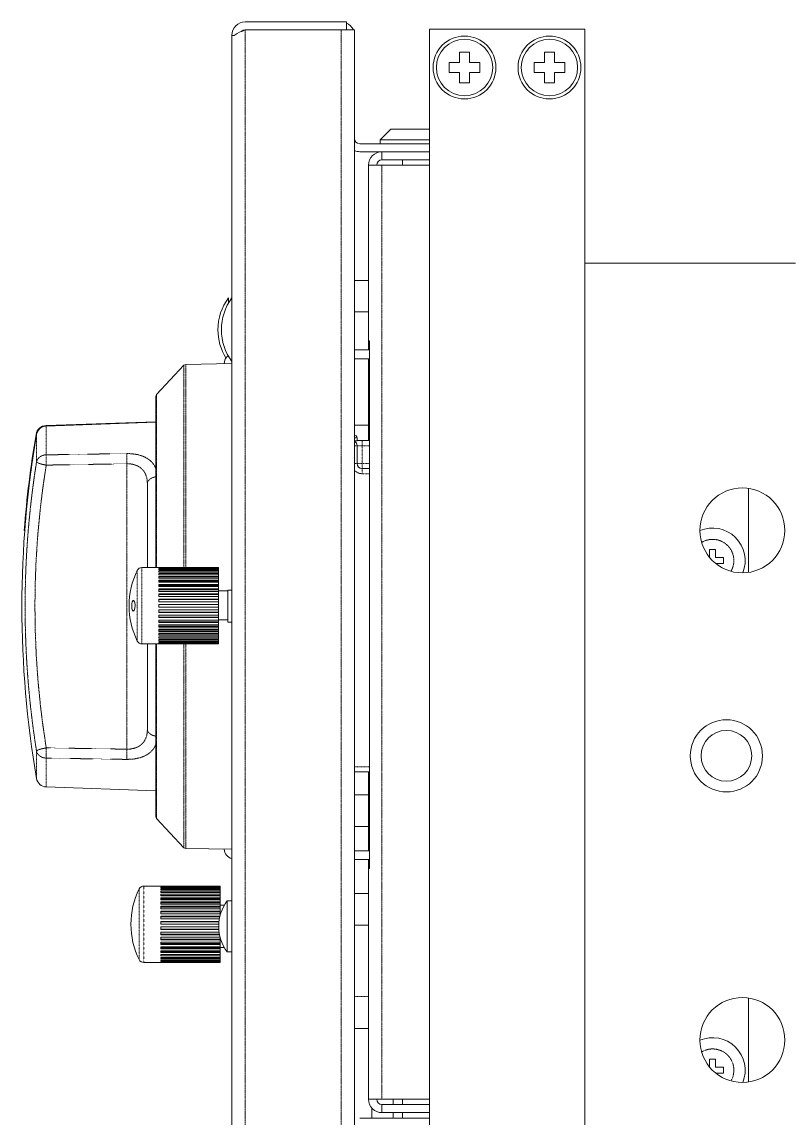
# Model space of a CAD drawing. Header units: millimetres. Extents: x 60499 to 556746, y 248297 to 497145.
# Drawn here: x 274151 to 277950, y 460818 to 466237 of the extents above; entities that cross this region are included whole.
import ezdxf

# ---------------------------------------------------------------- set-up
doc = ezdxf.new("R2010")
doc.units = ezdxf.units.MM
doc.linetypes.add('PHANTOM', pattern=[20, 10, -2, 2, -2, 2, -2])

msp = doc.modelspace()

# ---------------------------------------------------------------- linework, layer by layer
at = {"color": 7, "lineweight": 13, "ltscale": 0.0149}
for p, q in [((275756.1, 466237.3), (275255.6, 466237.3)), ((275756.1, 466197.8), (275255.6, 466197.8))]:
    msp.add_line(p, q, dxfattribs=at)
at = {"color": 7, "lineweight": 13, "ltscale": 0.001175}
msp.add_line((275756.1, 466197.8), (275756.1, 466237.3), dxfattribs=at)
at = {"color": 7, "lineweight": 13, "ltscale": 0.01415}
msp.add_line((275730.1, 466197.8), (275254.7, 466197.8), dxfattribs=at)
at = {"color": 7, "linetype": 'PHANTOM', "lineweight": 13, "ltscale": 0.03937}
for p, q in [((275254.7, 466197.8), (275254.7, 460555.9)), ((275730.1, 460555.9), (275730.1, 466197.8)), ((275931.6, 465529.3), (275931.6, 460911.2)), ((274952.5, 463539.8), (274952.5, 464539.8)), ((274961.5, 463539.8), (274961.5, 464543.8)), ((274817.2, 464394.7), (274817.2, 463539.8)), ((274670.5, 464052.8), (274670.5, 463347.3)), ((274670.5, 463347.3), (274670.5, 462641.7)), ((274817.2, 463161.9), (274817.2, 462299.8)), ((274952.5, 462154.7), (274952.5, 463162.1)), ((274961.5, 462150.7), (274961.5, 463162.1))]:
    msp.add_line(p, q, dxfattribs=at)
at = {"color": 7, "lineweight": 13, "ltscale": 0.00195}
msp.add_line((275730.1, 466197.8), (275795.6, 466197.8), dxfattribs=at)
at = {"color": 7, "lineweight": 13, "ltscale": 0.03937}
for p, q in [((275795.6, 460556.8), (275795.6, 466197.8)), ((276166, 466201.7), (276934.4, 466201.7)), ((276166, 442551.5), (276166, 466200.8)), ((276166, 466200.8), (276934.4, 466200.8)), ((276169.4, 466200.8), (276933.6, 466200.8)), ((276934.4, 423700.9), (276934.4, 466200.8)), ((275189.2, 460582.8), (275189.2, 466171)), ((275865.3, 465529.3), (275865.3, 464660.1)), ((276934.4, 465045.2), (277975.8, 465045.2)), ((277975.8, 465044.4), (276934.4, 465044.4)), ((275870.2, 464660.1), (275870.2, 462052.5)), ((274813.8, 464386.1), (274813.8, 463539.8)), ((274813.8, 463161.9), (274813.8, 462308.4)), ((275865.3, 462052.5), (275865.3, 460911.2))]:
    msp.add_line(p, q, dxfattribs=at)
at = {"color": 7, "lineweight": 13, "ltscale": 2.5e-05}
for p, q in [((276166, 466200.8), (276166, 466201.7)), ((276934.4, 466201.7), (276934.4, 466200.8))]:
    msp.add_line(p, q, dxfattribs=at)
at = {"color": 7, "lineweight": 13, "ltscale": 0.000333}
for p, q in [((275200.4, 466171), (275189.2, 466171)), ((274828.9, 463445.3), (274828.9, 463456.5)), ((274828.9, 463245.2), (274828.9, 463256.4))]:
    msp.add_line(p, q, dxfattribs=at)
at = {"color": 7, "lineweight": 13, "ltscale": 0.0015}
for p, q in [((276314.7, 466087.5), (276314.7, 466037.1)), ((276365, 466087.5), (276314.7, 466087.5)), ((276365, 466037.1), (276365, 466087.5)), ((276734.6, 466087.5), (276734.6, 466037.1)), ((276785, 466087.5), (276734.6, 466087.5)), ((276785, 466037.1), (276785, 466087.5)), ((276264.3, 466037.1), (276264.3, 465986.7)), ((276314.7, 466037.1), (276264.3, 466037.1)), ((276415.4, 466037.1), (276365, 466037.1)), ((276415.4, 465986.7), (276415.4, 466037.1)), ((276684.2, 466037.1), (276684.2, 465986.7)), ((276734.6, 466037.1), (276684.2, 466037.1)), ((276835.3, 466037.1), (276785, 466037.1)), ((276835.3, 465986.7), (276835.3, 466037.1)), ((276264.3, 465986.7), (276314.7, 465986.7)), ((276314.7, 465986.7), (276314.7, 465936.3)), ((276365, 465986.7), (276415.4, 465986.7)), ((276365, 465936.3), (276365, 465986.7)), ((276684.2, 465986.7), (276734.6, 465986.7)), ((276734.6, 465986.7), (276734.6, 465936.3)), ((276785, 465986.7), (276835.3, 465986.7)), ((276785, 465936.3), (276785, 465986.7)), ((276314.7, 465936.3), (276365, 465936.3)), ((276734.6, 465936.3), (276785, 465936.3))]:
    msp.add_line(p, q, dxfattribs=at)
at = {"color": 7, "lineweight": 13, "ltscale": 0.002227}
msp.add_line((275974.9, 465706.6), (275922, 465653.6), dxfattribs=at)
at = {"color": 7, "lineweight": 13, "ltscale": 0.00569}
msp.add_line((276166, 465706.6), (275974.9, 465706.6), dxfattribs=at)
at = {"color": 7, "lineweight": 13, "ltscale": 0.010252}
for p, q in [((275821.6, 465635.2), (276166, 465635.2)), ((275821.6, 465595.7), (276166, 465595.7)), ((276166, 460818), (275821.6, 460818))]:
    msp.add_line(p, q, dxfattribs=at)
at = {"color": 7, "lineweight": 13, "ltscale": 0.00055}
msp.add_line((275922, 465635.2), (275922, 465653.6), dxfattribs=at)
at = {"color": 7, "lineweight": 13, "ltscale": 0.007265}
for p, q in [((276166, 465653.6), (275922, 465653.6)), ((276166, 465635.2), (275922, 465635.2))]:
    msp.add_line(p, q, dxfattribs=at)
at = {"color": 7, "lineweight": 13, "ltscale": 0.006977}
for p, q in [((275931.6, 465595.7), (276166, 465595.7)), ((276166, 465555.4), (275931.6, 465555.4)), ((275931.6, 465529.3), (276166, 465529.3)), ((276166, 460911.2), (275931.6, 460911.2)), ((275931.6, 460885.1), (276166, 460885.1)), ((275931.6, 460844.8), (276166, 460844.8))]:
    msp.add_line(p, q, dxfattribs=at)
at = {"color": 7, "lineweight": 13, "ltscale": 0.0012}
for p, q in [((275931.6, 465595.7), (275931.6, 465555.4)), ((275931.6, 460844.8), (275931.6, 460885.1))]:
    msp.add_line(p, q, dxfattribs=at)
at = {"color": 7, "lineweight": 13, "ltscale": 0.001975}
for p, q in [((275865.3, 465529.3), (275931.6, 465529.3)), ((275865.3, 460911.2), (275931.6, 460911.2))]:
    msp.add_line(p, q, dxfattribs=at)
at = {"color": 7, "lineweight": 13, "ltscale": 0.000775}
for p, q in [((276033.2, 465529.3), (276033.2, 465555.4)), ((275986.9, 460885.1), (275986.9, 460911.2)), ((275986.9, 460885.1), (275986.9, 460911.2)), ((276033.2, 460911.2), (276033.2, 460885.1))]:
    msp.add_line(p, q, dxfattribs=at)
at = {"color": 7, "lineweight": 13, "ltscale": 0.002075}
for p, q in [((275795.6, 464959.5), (275865.3, 464959.5)), ((275795.6, 464804.2), (275865.3, 464804.2)), ((275795.6, 464243.2), (275865.3, 464243.2)), ((275795.6, 462415.7), (275865.3, 462415.7)), ((275795.6, 462260.3), (275865.3, 462260.3)), ((275795.6, 461927.8), (275865.3, 461927.8)), ((275795.6, 461772.4), (275865.3, 461772.4)), ((275795.6, 461261.6), (275865.3, 461261.6))]:
    msp.add_line(p, q, dxfattribs=at)
at = {"color": 7, "lineweight": 13, "ltscale": 0.000762}
msp.add_line((275172.7, 464872.9), (275172.7, 464847.3), dxfattribs=at)
at = {"color": 7, "lineweight": 13, "ltscale": 0.000148}
for p, q in [((275865.3, 464660.1), (275870.2, 464660.1)), ((275865.3, 462052.5), (275870.2, 462052.5))]:
    msp.add_line(p, q, dxfattribs=at)
at = {"color": 7, "lineweight": 13, "ltscale": 0.001322}
msp.add_line((275865.3, 464615.7), (275865.3, 464660.1), dxfattribs=at)
at = {"color": 7, "lineweight": 13, "ltscale": 0.002223}
for p, q in [((275870.2, 464615.7), (275795.6, 464615.7)), ((275795.6, 464572.4), (275870.2, 464572.4)), ((275795.6, 462529.9), (275870.2, 462529.9)), ((275795.6, 462139.4), (275870.2, 462139.4)), ((275870.2, 462096.1), (275795.6, 462096.1))]:
    msp.add_line(p, q, dxfattribs=at)
at = {"color": 7, "lineweight": 13, "ltscale": 0.00678}
for p, q in [((274961.5, 464543.8), (275189.2, 464547.8)), ((274961.5, 462150.7), (275189.2, 462146.7))]:
    msp.add_line(p, q, dxfattribs=at)
at = {"color": 7, "lineweight": 13, "ltscale": 0.012052}
msp.add_line((275865.3, 464167.5), (275865.3, 464572.4), dxfattribs=at)
at = {"color": 7, "lineweight": 13, "ltscale": 0.005906}
for p, q in [((274952.5, 464539.8), (274817.2, 464394.7)), ((274952.5, 462154.7), (274817.2, 462299.8))]:
    msp.add_line(p, q, dxfattribs=at)
at = {"color": 7, "lineweight": 13, "ltscale": 9e-06}
for p, q in [((275151.2, 464547.4), (275151.2, 464547.1)), ((275122.9, 463357.2), (275122.9, 463357.4)), ((275122.9, 463344.5), (275122.9, 463344.3))]:
    msp.add_line(p, q, dxfattribs=at)
at = {"color": 7, "lineweight": 13, "ltscale": 0.016161}
msp.add_line((274813.8, 464260.8), (274271.3, 464241.8), dxfattribs=at)
at = {"color": 7, "lineweight": 13, "ltscale": 0.016158}
for p, q in [((274813.8, 464258.3), (274271.4, 464239.3)), ((274271.4, 462455.2), (274813.8, 462436.3))]:
    msp.add_line(p, q, dxfattribs=at)
at = {"color": 7, "linetype": 'PHANTOM', "lineweight": 13, "ltscale": 1e-06}
msp.add_line((274271.4, 464239.3), (274271.4, 464239.3), dxfattribs=at)
at = {"color": 7, "linetype": 'PHANTOM', "lineweight": 13, "ltscale": 0.004237}
msp.add_line((274271.4, 464096.9), (274271.4, 464239.3), dxfattribs=at)
at = {"color": 7, "linetype": 'PHANTOM', "lineweight": 13, "ltscale": 0.004038}
msp.add_line((274223.4, 464197.4), (274223.4, 464061.8), dxfattribs=at)
at = {"color": 7, "linetype": 'PHANTOM', "lineweight": 13, "ltscale": 0.000375}
for p, q in [((275795.8, 464181.8), (275795.8, 464194.4)), ((275808.4, 464181.8), (275795.8, 464181.8))]:
    msp.add_line(p, q, dxfattribs=at)
at = {"color": 7, "linetype": 'PHANTOM', "lineweight": 13, "ltscale": 0.00044}
msp.add_line((275795.8, 464167), (275795.8, 464181.8), dxfattribs=at)
at = {"color": 7, "lineweight": 13, "ltscale": 0.00044}
msp.add_line((275808.4, 464167), (275808.4, 464181.8), dxfattribs=at)
at = {"color": 7, "linetype": 'PHANTOM', "lineweight": 13, "ltscale": 0.000382}
for p, q in [((275808.4, 464142.3), (275795.6, 464142.3)), ((275808.4, 464054.1), (275795.6, 464054.1))]:
    msp.add_line(p, q, dxfattribs=at)
at = {"color": 7, "lineweight": 13, "ltscale": 0.00075}
msp.add_line((275833.6, 464167.5), (275808.4, 464167.5), dxfattribs=at)
at = {"color": 7, "linetype": 'PHANTOM', "lineweight": 13, "ltscale": 0.00075}
for p, q in [((275808.4, 464142.3), (275833.6, 464142.3)), ((275833.6, 464142.3), (275833.6, 464167.5)), ((275808.4, 464054.1), (275833.6, 464054.1)), ((275833.6, 464054.1), (275833.6, 464029)), ((275833.6, 464029), (275833.6, 464003.8))]:
    msp.add_line(p, q, dxfattribs=at)
at = {"color": 7, "lineweight": 13, "ltscale": 0.002625}
msp.add_line((275808.4, 464054.1), (275808.4, 464142.3), dxfattribs=at)
at = {"color": 7, "lineweight": 13, "ltscale": 0.001091}
for p, q in [((275833.6, 464167.5), (275870.2, 464167.5)), ((275870.2, 464029), (275833.6, 464029))]:
    msp.add_line(p, q, dxfattribs=at)
at = {"color": 7, "linetype": 'PHANTOM', "lineweight": 13, "ltscale": 0.001091}
for p, q in [((275833.6, 464142.3), (275870.2, 464142.3)), ((275870.2, 464054.1), (275833.6, 464054.1)), ((275870.2, 464003.8), (275833.6, 464003.8))]:
    msp.add_line(p, q, dxfattribs=at)
at = {"color": 7, "linetype": 'PHANTOM', "lineweight": 13, "ltscale": 0.002625}
msp.add_line((275833.6, 464142.3), (275833.6, 464054.1), dxfattribs=at)
at = {"color": 7, "linetype": 'PHANTOM', "lineweight": 13, "ltscale": 0.011884}
for p, q in [((274271.4, 464096.9), (274670.5, 464103.3)), ((274670.5, 462591.2), (274271.4, 462597.6))]:
    msp.add_line(p, q, dxfattribs=at)
at = {"color": 7, "linetype": 'PHANTOM', "lineweight": 13, "ltscale": 0.00151}
msp.add_line((274271.4, 464096.9), (274271.4, 464046.2), dxfattribs=at)
at = {"color": 7, "linetype": 'PHANTOM', "lineweight": 13, "ltscale": 0.011883}
for p, q in [((274271.4, 464046.2), (274670.5, 464052.8)), ((274670.5, 462641.7), (274271.4, 462648.3))]:
    msp.add_line(p, q, dxfattribs=at)
at = {"color": 7, "lineweight": 13, "ltscale": 0.01231}
msp.add_line((274771.8, 463953.4), (274771.8, 463539.8), dxfattribs=at)
at = {"color": 7, "lineweight": 13, "ltscale": 0.012363}
for p, q in [((277744.8, 463515.7), (277744.8, 463931)), ((277744.8, 460996.3), (277744.8, 461411.6))]:
    msp.add_line(p, q, dxfattribs=at)
at = {"color": 7, "lineweight": 13, "ltscale": 7.5e-05}
msp.add_line((274165.3, 463723.5), (274162.8, 463723.7), dxfattribs=at)
at = {"color": 7, "lineweight": 13, "ltscale": 0.001171}
for p, q in [((277552.1, 463628.8), (277552.1, 463589.5)), ((277552.1, 461109.4), (277552.1, 461070))]:
    msp.add_line(p, q, dxfattribs=at)
at = {"color": 7, "lineweight": 13, "ltscale": 0.000875}
for p, q in [((277581.4, 463628.8), (277552.1, 463628.8)), ((277621.3, 463559.5), (277621.3, 463588.9)), ((277581.4, 461109.4), (277552.1, 461109.4)), ((277621.3, 461040.1), (277621.3, 461069.5))]:
    msp.add_line(p, q, dxfattribs=at)
at = {"color": 7, "lineweight": 13, "ltscale": 0.001188}
for p, q in [((277581.4, 463588.9), (277581.4, 463628.8)), ((277621.3, 463588.9), (277581.4, 463588.9)), ((277621.3, 461069.5), (277581.4, 461069.5))]:
    msp.add_line(p, q, dxfattribs=at)
at = {"color": 7, "linetype": 'PHANTOM', "lineweight": 13, "ltscale": 0.005194}
for p, q in [((274721.6, 463350.9), (274721.6, 463525.3)), ((274721.6, 463350.9), (274721.6, 463176.4)), ((274730.9, 461950.7), (274730.9, 461776.2)), ((274730.9, 461776.2), (274730.9, 461601.7))]:
    msp.add_line(p, q, dxfattribs=at)
at = {"color": 7, "linetype": 'PHANTOM', "lineweight": 13, "ltscale": 0.005625}
for q in [(274745, 463539.8), (274745, 463161.9)]:
    msp.add_line((274745, 463350.9), q, dxfattribs=at)
at = {"color": 7, "lineweight": 13, "ltscale": 0.0025}
for p, q in [((274745, 463539.8), (274828.9, 463539.8)), ((274745, 463161.9), (274828.9, 463161.9)), ((274838.2, 461965.1), (274754.2, 461965.1))]:
    msp.add_line(p, q, dxfattribs=at)
at = {"color": 7, "lineweight": 13, "ltscale": 1.4e-05}
for p, q in [((274828.9, 463539.4), (274828.9, 463539.8)), ((275122.9, 463539.4), (275122.9, 463539.8)), ((274828.9, 463161.9), (274828.9, 463162.4)), ((275122.9, 463162.4), (275122.9, 463161.9))]:
    msp.add_line(p, q, dxfattribs=at)
at = {"color": 7, "lineweight": 13, "ltscale": 0.00875}
for p, q in [((274828.9, 463539.8), (275122.9, 463539.8)), ((274828.9, 463539.4), (275122.9, 463539.4)), ((274828.9, 463538), (275122.9, 463538)), ((274828.9, 463535.7), (275122.9, 463535.7)), ((274828.9, 463532.5), (275122.9, 463532.5)), ((274828.9, 463528.4), (275122.9, 463528.4)), ((274828.9, 463523.5), (275122.9, 463523.5)), ((274828.9, 463517.7), (275122.9, 463517.7)), ((274828.9, 463511.1), (275122.9, 463511.1)), ((275122.9, 463504), (274828.9, 463504)), ((274828.9, 463503.7), (275122.9, 463503.7)), ((274828.9, 463495.6), (275122.9, 463495.6)), ((275122.9, 463489.2), (274828.9, 463489.2)), ((274828.9, 463486.8), (275122.9, 463486.8)), ((274828.9, 463477.3), (275122.9, 463477.3)), ((275122.9, 463471.7), (274828.9, 463471.7)), ((274828.9, 463467.2), (275122.9, 463467.2)), ((274828.9, 463456.5), (275122.9, 463456.5)), ((275122.9, 463451.8), (274828.9, 463451.8)), ((274828.9, 463445.3), (275122.9, 463445.3)), ((274828.9, 463433.7), (275122.9, 463433.7)), ((275122.9, 463430), (274828.9, 463430)), ((274828.9, 463421.6), (275122.9, 463421.6)), ((274828.9, 463409.2), (275122.9, 463409.2)), ((275122.9, 463406.6), (274828.9, 463406.6)), ((274828.9, 463396.6), (275122.9, 463396.6)), ((274828.9, 463383.7), (275122.9, 463383.7)), ((275122.9, 463382.2), (274828.9, 463382.2)), ((274828.9, 463370.6), (275122.9, 463370.6)), ((274828.9, 463357.4), (275122.9, 463357.4)), ((275122.9, 463357.2), (274828.9, 463357.2)), ((275122.9, 463344.5), (274828.9, 463344.5)), ((274828.9, 463344.3), (275122.9, 463344.3)), ((274828.9, 463331.1), (275122.9, 463331.1)), ((275122.9, 463319.5), (274828.9, 463319.5)), ((274828.9, 463318), (275122.9, 463318)), ((274828.9, 463305.1), (275122.9, 463305.1)), ((275122.9, 463295.1), (274828.9, 463295.1)), ((274828.9, 463292.5), (275122.9, 463292.5)), ((274828.9, 463280.1), (275122.9, 463280.1)), ((275122.9, 463271.7), (274828.9, 463271.7)), ((274828.9, 463268), (275122.9, 463268)), ((274828.9, 463256.4), (275122.9, 463256.4)), ((275122.9, 463249.9), (274828.9, 463249.9)), ((274828.9, 463245.2), (275122.9, 463245.2)), ((274828.9, 463234.5), (275122.9, 463234.5)), ((275122.9, 463230), (274828.9, 463230)), ((274828.9, 463224.4), (275122.9, 463224.4)), ((274828.9, 463214.9), (275122.9, 463214.9)), ((275122.9, 463212.5), (274828.9, 463212.5)), ((274828.9, 463206.1), (275122.9, 463206.1)), ((274828.9, 463198), (275122.9, 463198)), ((275122.9, 463197.7), (274828.9, 463197.7)), ((274828.9, 463190.6), (275122.9, 463190.6)), ((274828.9, 463184), (275122.9, 463184)), ((274828.9, 463178.2), (275122.9, 463178.2)), ((274828.9, 463173.3), (275122.9, 463173.3)), ((274828.9, 463169.2), (275122.9, 463169.2)), ((274828.9, 463166), (275122.9, 463166)), ((274828.9, 463163.7), (275122.9, 463163.7)), ((274828.9, 463162.4), (275122.9, 463162.4)), ((274828.9, 463161.9), (275122.9, 463161.9)), ((274838.2, 461965), (275132.1, 461965)), ((274838.2, 461965), (275132.1, 461965)), ((274838.2, 461964.1), (275132.1, 461964.1)), ((274838.2, 461962.3), (275132.1, 461962.3)), ((274838.2, 461959.5), (275132.1, 461959.5)), ((274838.2, 461955.9), (275132.1, 461955.9)), ((274838.2, 461951.4), (275132.1, 461951.4)), ((274838.2, 461946), (275132.1, 461946)), ((274838.2, 461939.8), (275132.1, 461939.8)), ((274838.2, 461932.8), (275132.1, 461932.8)), ((274838.2, 461925.1), (275132.1, 461925.1)), ((275132.1, 461918.5), (274838.2, 461918.5)), ((274838.2, 461916.6), (275132.1, 461916.6)), ((274838.2, 461907.4), (275132.1, 461907.4)), ((275132.1, 461901.6), (274838.2, 461901.6)), ((274838.2, 461897.6), (275132.1, 461897.6)), ((274838.2, 461887.3), (275132.1, 461887.3)), ((275132.1, 461882.3), (274838.2, 461882.3)), ((274838.2, 461876.3), (275132.1, 461876.3)), ((274838.2, 461864.9), (275132.1, 461864.9)), ((275132.1, 461861), (274838.2, 461861)), ((274838.2, 461853), (275132.1, 461853)), ((274838.2, 461840.8), (275132.1, 461840.8)), ((275132.1, 461837.9), (274838.2, 461837.9)), ((274838.2, 461828.3), (275132.1, 461828.3)), ((275132.1, 461702.7), (274838.2, 461702.7)), ((274838.2, 461699.3), (275132.1, 461699.3)), ((274838.2, 461687.5), (275132.1, 461687.5)), ((275132.1, 461680.5), (274838.2, 461680.5)), ((274838.2, 461676.1), (275132.1, 461676.1)), ((274838.2, 461665.1), (275132.1, 461665.1)), ((275132.1, 461660.1), (274838.2, 461660.1)), ((274838.2, 461654.7), (275132.1, 461654.7)), ((274838.2, 461644.9), (275132.1, 461644.9)), ((275132.1, 461642), (274838.2, 461642)), ((274838.2, 461635.8), (275132.1, 461635.8)), ((274838.2, 461627.3), (275132.1, 461627.3)), ((275132.1, 461626.5), (274838.2, 461626.5)), ((274838.2, 461619.5), (275132.1, 461619.5)), ((274838.2, 461612.5), (275132.1, 461612.5)), ((274838.2, 461606.4), (275132.1, 461606.4)), ((274838.2, 461601), (275132.1, 461601)), ((274838.2, 461596.5), (275132.1, 461596.5)), ((274838.2, 461592.8), (275132.1, 461592.8)), ((274838.2, 461590.1), (275132.1, 461590.1)), ((274838.2, 461588.3), (275132.1, 461588.3)), ((274838.2, 461587.3), (275132.1, 461587.3))]:
    msp.add_line(p, q, dxfattribs=at)
at = {"color": 7, "lineweight": 13, "ltscale": 6.8e-05}
for p, q in [((274828.9, 463535.7), (274828.9, 463538)), ((275122.9, 463535.7), (275122.9, 463538)), ((274828.9, 463163.7), (274828.9, 463166)), ((275122.9, 463166), (275122.9, 463163.7))]:
    msp.add_line(p, q, dxfattribs=at)
at = {"color": 7, "lineweight": 13, "ltscale": 0.000121}
for p, q in [((274828.9, 463528.4), (274828.9, 463532.5)), ((275122.9, 463528.4), (275122.9, 463532.5)), ((274828.9, 463169.2), (274828.9, 463173.3)), ((275122.9, 463173.3), (275122.9, 463169.2))]:
    msp.add_line(p, q, dxfattribs=at)
at = {"color": 7, "lineweight": 13, "ltscale": 0.000172}
for p, q in [((274828.9, 463517.7), (274828.9, 463523.5)), ((275122.9, 463517.7), (275122.9, 463523.5)), ((274828.9, 463178.2), (274828.9, 463184)), ((275122.9, 463184), (275122.9, 463178.2))]:
    msp.add_line(p, q, dxfattribs=at)
at = {"color": 7, "lineweight": 13, "ltscale": 4.1e-05}
for p, q in [((275122.9, 463538), (275122.9, 463539.4)), ((275122.9, 463163.7), (275122.9, 463162.4))]:
    msp.add_line(p, q, dxfattribs=at)
at = {"color": 7, "lineweight": 13, "ltscale": 9.5e-05}
for p, q in [((275122.9, 463532.5), (275122.9, 463535.7)), ((275122.9, 463169.2), (275122.9, 463166))]:
    msp.add_line(p, q, dxfattribs=at)
at = {"color": 7, "lineweight": 13, "ltscale": 0.000147}
for p, q in [((275122.9, 463523.5), (275122.9, 463528.4)), ((275122.9, 463178.2), (275122.9, 463173.3)), ((275132.1, 461882.3), (275132.1, 461887.3))]:
    msp.add_line(p, q, dxfattribs=at)
at = {"color": 7, "lineweight": 13, "ltscale": 0.001157}
for p, q in [((277582.5, 463559.5), (277621.3, 463559.5)), ((277582.5, 461040.1), (277621.3, 461040.1))]:
    msp.add_line(p, q, dxfattribs=at)
at = {"color": 7, "lineweight": 13, "ltscale": 0.00022}
for p, q in [((274828.9, 463503.7), (274828.9, 463511.1)), ((274828.9, 463190.6), (274828.9, 463198))]:
    msp.add_line(p, q, dxfattribs=at)
at = {"color": 7, "lineweight": 13, "ltscale": 0.000263}
for p, q in [((274828.9, 463486.8), (274828.9, 463495.6)), ((274828.9, 463206.1), (274828.9, 463214.9))]:
    msp.add_line(p, q, dxfattribs=at)
at = {"color": 7, "lineweight": 13, "ltscale": 0.000301}
for p, q in [((274828.9, 463467.2), (274828.9, 463477.3)), ((274828.9, 463224.4), (274828.9, 463234.5))]:
    msp.add_line(p, q, dxfattribs=at)
at = {"color": 7, "lineweight": 13, "ltscale": 0.000196}
for p, q in [((275122.9, 463511.1), (275122.9, 463517.7)), ((274828.9, 463350.9), (274828.9, 463357.4)), ((274828.9, 463344.3), (274828.9, 463350.9)), ((275122.9, 463190.6), (275122.9, 463184))]:
    msp.add_line(p, q, dxfattribs=at)
at = {"color": 7, "lineweight": 13, "ltscale": 0.000212}
for p, q in [((275122.9, 463504), (275122.9, 463511.1)), ((275122.9, 463197.7), (275122.9, 463190.6))]:
    msp.add_line(p, q, dxfattribs=at)
at = {"color": 7, "lineweight": 13, "ltscale": 7e-06}
for p, q in [((275122.9, 463503.7), (275122.9, 463504)), ((275122.9, 463197.7), (275122.9, 463198))]:
    msp.add_line(p, q, dxfattribs=at)
at = {"color": 7, "lineweight": 13, "ltscale": 0.000242}
for p, q in [((275122.9, 463495.6), (275122.9, 463503.7)), ((275122.9, 463206.1), (275122.9, 463198))]:
    msp.add_line(p, q, dxfattribs=at)
at = {"color": 7, "lineweight": 13, "ltscale": 0.000192}
for p, q in [((275122.9, 463489.2), (275122.9, 463495.6)), ((275122.9, 463212.5), (275122.9, 463206.1))]:
    msp.add_line(p, q, dxfattribs=at)
at = {"color": 7, "lineweight": 13, "ltscale": 7.1e-05}
for p, q in [((275122.9, 463486.8), (275122.9, 463489.2)), ((275122.9, 463212.5), (275122.9, 463214.9))]:
    msp.add_line(p, q, dxfattribs=at)
at = {"color": 7, "lineweight": 13, "ltscale": 0.000282}
for p, q in [((275122.9, 463477.3), (275122.9, 463486.8)), ((275122.9, 463224.4), (275122.9, 463214.9))]:
    msp.add_line(p, q, dxfattribs=at)
at = {"color": 7, "lineweight": 13, "ltscale": 0.000167}
for p, q in [((275122.9, 463471.7), (275122.9, 463477.3)), ((275122.9, 463230), (275122.9, 463224.4))]:
    msp.add_line(p, q, dxfattribs=at)
at = {"color": 7, "lineweight": 13, "ltscale": 0.000133}
for p, q in [((275122.9, 463467.2), (275122.9, 463471.7)), ((275122.9, 463230), (275122.9, 463234.5)), ((275132.1, 461680.5), (275132.1, 461676.1))]:
    msp.add_line(p, q, dxfattribs=at)
at = {"color": 7, "lineweight": 13, "ltscale": 0.000318}
for p, q in [((275122.9, 463456.5), (275122.9, 463467.2)), ((275122.9, 463245.2), (275122.9, 463234.5))]:
    msp.add_line(p, q, dxfattribs=at)
at = {"color": 7, "lineweight": 13, "ltscale": 0.007827}
msp.add_line((275122.9, 463203.9), (275122.9, 463466.8), dxfattribs=at)
at = {"color": 7, "lineweight": 13, "ltscale": 0.000359}
for p, q in [((274828.9, 463421.6), (274828.9, 463433.7)), ((274828.9, 463268), (274828.9, 463280.1))]:
    msp.add_line(p, q, dxfattribs=at)
at = {"color": 7, "lineweight": 13, "ltscale": 0.00014}
for p, q in [((275122.9, 463451.8), (275122.9, 463456.5)), ((275122.9, 463249.9), (275122.9, 463245.2))]:
    msp.add_line(p, q, dxfattribs=at)
at = {"color": 7, "lineweight": 13, "ltscale": 0.000193}
for p, q in [((275122.9, 463445.3), (275122.9, 463451.8)), ((275122.9, 463249.9), (275122.9, 463256.4))]:
    msp.add_line(p, q, dxfattribs=at)
at = {"color": 7, "lineweight": 13, "ltscale": 0.000347}
for p, q in [((275122.9, 463433.7), (275122.9, 463445.3)), ((275122.9, 463268), (275122.9, 463256.4))]:
    msp.add_line(p, q, dxfattribs=at)
at = {"color": 7, "lineweight": 13, "ltscale": 0.00011}
for p, q in [((275122.9, 463430), (275122.9, 463433.7)), ((275122.9, 463271.7), (275122.9, 463268))]:
    msp.add_line(p, q, dxfattribs=at)
at = {"color": 7, "lineweight": 13, "ltscale": 0.000249}
for p, q in [((275122.9, 463421.6), (275122.9, 463430)), ((275122.9, 463271.7), (275122.9, 463280.1))]:
    msp.add_line(p, q, dxfattribs=at)
at = {"color": 7, "lineweight": 13, "ltscale": 0.001407}
for p, q in [((275170.1, 463424.5), (275122.9, 463424.5)), ((275170.1, 463424.5), (275122.9, 463424.5)), ((275170.1, 463280.9), (275122.9, 463280.9)), ((275170.1, 463280.9), (275122.9, 463280.9))]:
    msp.add_line(p, q, dxfattribs=at)
at = {"color": 7, "lineweight": 13, "ltscale": 0.000369}
for p, q in [((275122.9, 463409.2), (275122.9, 463421.6)), ((275122.9, 463292.5), (275122.9, 463280.1))]:
    msp.add_line(p, q, dxfattribs=at)
at = {"color": 7, "lineweight": 13, "ltscale": 0.000568}
for p, q in [((275189.2, 463428.5), (275170.1, 463428.5)), ((275189.2, 463268.9), (275170.1, 463268.9))]:
    msp.add_line(p, q, dxfattribs=at)
at = {"color": 7, "lineweight": 13, "ltscale": 0.002375}
for p, q in [((275170.1, 463348.7), (275170.1, 463428.5)), ((275170.1, 463268.9), (275170.1, 463348.7))]:
    msp.add_line(p, q, dxfattribs=at)
at = {"color": 7, "lineweight": 13, "ltscale": 0.000378}
msp.add_line((274828.9, 463396.6), (274828.9, 463409.2), dxfattribs=at)
at = {"color": 7, "lineweight": 13, "ltscale": 0.000389}
for p, q in [((274828.9, 463370.6), (274828.9, 463383.7)), ((274828.9, 463318), (274828.9, 463331.1))]:
    msp.add_line(p, q, dxfattribs=at)
at = {"color": 7, "lineweight": 13, "ltscale": 7.7e-05}
for p, q in [((275122.9, 463406.6), (275122.9, 463409.2)), ((275122.9, 463295.1), (275122.9, 463292.5))]:
    msp.add_line(p, q, dxfattribs=at)
at = {"color": 7, "lineweight": 13, "ltscale": 0.0003}
for p, q in [((275122.9, 463396.6), (275122.9, 463406.6)), ((275122.9, 463295.1), (275122.9, 463305.1))]:
    msp.add_line(p, q, dxfattribs=at)
at = {"color": 7, "lineweight": 13, "ltscale": 0.000384}
for p, q in [((275122.9, 463383.7), (275122.9, 463396.6)), ((275122.9, 463318), (275122.9, 463305.1))]:
    msp.add_line(p, q, dxfattribs=at)
at = {"color": 7, "lineweight": 13, "ltscale": 4.3e-05}
for p, q in [((275122.9, 463382.2), (275122.9, 463383.7)), ((275122.9, 463319.5), (275122.9, 463318))]:
    msp.add_line(p, q, dxfattribs=at)
at = {"color": 7, "lineweight": 13, "ltscale": 0.000345}
for p, q in [((275122.9, 463370.6), (275122.9, 463382.2)), ((275122.9, 463319.5), (275122.9, 463331.1))]:
    msp.add_line(p, q, dxfattribs=at)
at = {"color": 7, "lineweight": 13, "ltscale": 0.000392}
for p, q in [((275122.9, 463357.4), (275122.9, 463370.6)), ((275122.9, 463344.3), (275122.9, 463331.1)), ((274838.2, 461776.2), (274838.2, 461789.4))]:
    msp.add_line(p, q, dxfattribs=at)
at = {"color": 7, "lineweight": 13, "ltscale": 0.000375}
msp.add_line((275122.9, 463344.5), (275122.9, 463357.2), dxfattribs=at)
at = {"color": 7, "lineweight": 13, "ltscale": 0.000377}
msp.add_line((274828.9, 463292.5), (274828.9, 463305.1), dxfattribs=at)
at = {"color": 7, "lineweight": 13, "ltscale": 0.012524}
msp.add_line((274771.8, 463161.9), (274771.8, 462741.2), dxfattribs=at)
at = {"color": 7, "linetype": 'PHANTOM', "lineweight": 13, "ltscale": 0.004039}
msp.add_line((274223.4, 462632.8), (274223.4, 462497.1), dxfattribs=at)
at = {"color": 7, "linetype": 'PHANTOM', "lineweight": 13, "ltscale": 0.004238}
msp.add_line((274271.4, 462455.2), (274271.4, 462597.6), dxfattribs=at)
at = {"color": 7, "linetype": 'PHANTOM', "lineweight": 13, "ltscale": 0.002223}
msp.add_line((275795.6, 462555.1), (275870.2, 462555.1), dxfattribs=at)
at = {"color": 7, "lineweight": 13, "ltscale": 0.011623}
msp.add_line((275865.3, 462139.4), (275865.3, 462529.9), dxfattribs=at)
at = {"color": 7, "lineweight": 13, "ltscale": 0.001297}
msp.add_line((275865.3, 462052.5), (275865.3, 462096.1), dxfattribs=at)
at = {"color": 7, "linetype": 'PHANTOM', "lineweight": 13, "ltscale": 0.01125}
msp.add_line((274754.2, 461965.1), (274754.2, 461587.2), dxfattribs=at)
at = {"color": 7, "lineweight": 13, "ltscale": 3e-06}
for p, q in [((274838.2, 461965), (274838.2, 461965.1)), ((275132.1, 461587.3), (275132.1, 461587.2))]:
    msp.add_line(p, q, dxfattribs=at)
at = {"color": 7, "lineweight": 13, "ltscale": 5.5e-05}
for p, q in [((274838.2, 461962.3), (274838.2, 461964.1)), ((275132.1, 461962.3), (275132.1, 461964.1)), ((275132.1, 461916.6), (275132.1, 461918.5)), ((275132.1, 461590.1), (275132.1, 461588.3))]:
    msp.add_line(p, q, dxfattribs=at)
at = {"color": 7, "lineweight": 13, "ltscale": 0.000108}
for p, q in [((274838.2, 461955.9), (274838.2, 461959.5)), ((275132.1, 461955.9), (275132.1, 461959.5)), ((275132.1, 461596.5), (275132.1, 461592.8))]:
    msp.add_line(p, q, dxfattribs=at)
at = {"color": 7, "lineweight": 13, "ltscale": 0.00016}
for p, q in [((274838.2, 461946), (274838.2, 461951.4)), ((275132.1, 461946), (275132.1, 461951.4)), ((275132.1, 461606.4), (275132.1, 461601))]:
    msp.add_line(p, q, dxfattribs=at)
at = {"color": 7, "lineweight": 13, "ltscale": 2.7e-05}
for p, q in [((275132.1, 461965), (275132.1, 461964.1)), ((274838.2, 461587.3), (274838.2, 461588.3)), ((275132.1, 461588.3), (275132.1, 461587.3))]:
    msp.add_line(p, q, dxfattribs=at)
at = {"color": 7, "lineweight": 13, "ltscale": 8.2e-05}
for p, q in [((275132.1, 461962.3), (275132.1, 461959.5)), ((274838.2, 461590.1), (274838.2, 461592.8)), ((275132.1, 461592.8), (275132.1, 461590.1))]:
    msp.add_line(p, q, dxfattribs=at)
at = {"color": 7, "lineweight": 13, "ltscale": 0.000134}
for p, q in [((275132.1, 461955.9), (275132.1, 461951.4)), ((274838.2, 461596.5), (274838.2, 461601)), ((275132.1, 461601), (275132.1, 461596.5))]:
    msp.add_line(p, q, dxfattribs=at)
at = {"color": 7, "lineweight": 13, "ltscale": 0.000208}
for p, q in [((274838.2, 461932.8), (274838.2, 461939.8)), ((275132.1, 461619.5), (275132.1, 461612.5))]:
    msp.add_line(p, q, dxfattribs=at)
at = {"color": 7, "lineweight": 13, "ltscale": 0.000252}
for p, q in [((274838.2, 461916.6), (274838.2, 461925.1)), ((275132.1, 461635.8), (275132.1, 461627.3))]:
    msp.add_line(p, q, dxfattribs=at)
at = {"color": 7, "lineweight": 13, "ltscale": 0.000292}
for p, q in [((274838.2, 461897.6), (274838.2, 461907.4)), ((275132.1, 461654.7), (275132.1, 461644.9))]:
    msp.add_line(p, q, dxfattribs=at)
at = {"color": 7, "lineweight": 13, "ltscale": 0.000184}
for p, q in [((275132.1, 461946), (275132.1, 461939.8)), ((274838.2, 461606.4), (274838.2, 461612.5)), ((275132.1, 461612.5), (275132.1, 461606.4))]:
    msp.add_line(p, q, dxfattribs=at)
at = {"color": 7, "lineweight": 13, "ltscale": 0.000217}
msp.add_line((275132.1, 461932.6), (275132.1, 461939.8), dxfattribs=at)
at = {"color": 7, "lineweight": 13, "ltscale": 0.000231}
for p, q in [((275132.1, 461932.8), (275132.1, 461925.1)), ((274838.2, 461619.5), (274838.2, 461627.3))]:
    msp.add_line(p, q, dxfattribs=at)
at = {"color": 7, "lineweight": 13, "ltscale": 0.000197}
msp.add_line((275132.1, 461918.5), (275132.1, 461925.1), dxfattribs=at)
at = {"color": 7, "lineweight": 13, "ltscale": 0.000273}
for p, q in [((275132.1, 461916.6), (275132.1, 461907.4)), ((274838.2, 461635.8), (274838.2, 461644.9))]:
    msp.add_line(p, q, dxfattribs=at)
at = {"color": 7, "lineweight": 13, "ltscale": 0.000174}
msp.add_line((275132.1, 461901.6), (275132.1, 461907.4), dxfattribs=at)
at = {"color": 7, "lineweight": 13, "ltscale": 0.000118}
msp.add_line((275132.1, 461897.6), (275132.1, 461901.6), dxfattribs=at)
at = {"color": 7, "lineweight": 13, "ltscale": 0.000309}
for p, q in [((275132.1, 461897.6), (275132.1, 461887.3)), ((274838.2, 461654.7), (274838.2, 461665.1))]:
    msp.add_line(p, q, dxfattribs=at)
at = {"color": 7, "lineweight": 13, "ltscale": 0.000325}
for p, q in [((274838.2, 461876.3), (274838.2, 461887.3)), ((275132.1, 461676.1), (275132.1, 461665.1))]:
    msp.add_line(p, q, dxfattribs=at)
at = {"color": 7, "lineweight": 13, "ltscale": 0.000353}
for p, q in [((274838.2, 461853), (274838.2, 461864.9)), ((275132.1, 461699.3), (275132.1, 461687.5))]:
    msp.add_line(p, q, dxfattribs=at)
at = {"color": 7, "lineweight": 13, "ltscale": 0.000373}
msp.add_line((274838.2, 461828.3), (274838.2, 461840.8), dxfattribs=at)
at = {"color": 7, "lineweight": 13, "ltscale": 0.000179}
msp.add_line((275132.1, 461876.3), (275132.1, 461882.3), dxfattribs=at)
at = {"color": 7, "lineweight": 13, "ltscale": 0.00034}
for p, q in [((275132.1, 461876.3), (275132.1, 461864.9)), ((274838.2, 461676.1), (274838.2, 461687.5))]:
    msp.add_line(p, q, dxfattribs=at)
at = {"color": 7, "lineweight": 13, "ltscale": 0.000607}
for p, q in [((275152.5, 461870.5), (275132.1, 461870.5)), ((275152.5, 461660.6), (275132.1, 461660.6))]:
    msp.add_line(p, q, dxfattribs=at)
at = {"color": 7, "lineweight": 13, "ltscale": 0.000117}
msp.add_line((275132.1, 461861), (275132.1, 461864.9), dxfattribs=at)
at = {"color": 7, "lineweight": 13, "ltscale": 0.000235}
msp.add_line((275132.1, 461853), (275132.1, 461861), dxfattribs=at)
at = {"color": 7, "lineweight": 13, "ltscale": 0.000364}
for p, q in [((275132.1, 461853), (275132.1, 461840.8)), ((274838.2, 461699.3), (274838.2, 461711.6))]:
    msp.add_line(p, q, dxfattribs=at)
at = {"color": 7, "lineweight": 13, "ltscale": 8.6e-05}
msp.add_line((275132.1, 461837.9), (275132.1, 461840.8), dxfattribs=at)
at = {"color": 7, "lineweight": 13, "ltscale": 0.00375}
for p, q in [((275166.4, 461765.5), (275166.4, 461891.5)), ((275166.4, 461639.6), (275166.4, 461765.5))]:
    msp.add_line(p, q, dxfattribs=at)
at = {"color": 7, "lineweight": 13, "ltscale": 0.00068}
for p, q in [((275166.4, 461891.5), (275189.2, 461891.5)), ((275166.4, 461891.5), (275189.2, 461891.5)), ((275189.2, 461891.5), (275166.4, 461891.5)), ((275189.2, 461891.5), (275166.4, 461891.5)), ((275166.4, 461639.6), (275189.2, 461639.6))]:
    msp.add_line(p, q, dxfattribs=at)
at = {"color": 7, "lineweight": 13, "ltscale": 0.000387}
msp.add_line((274838.2, 461802.5), (274838.2, 461815.5), dxfattribs=at)
at = {"color": 7, "lineweight": 13, "ltscale": 0.008699}
msp.add_line((274838.2, 461815.5), (275130.4, 461815.5), dxfattribs=at)
at = {"color": 7, "lineweight": 13, "ltscale": 0.008687}
msp.add_line((275130, 461813.7), (274838.2, 461813.7), dxfattribs=at)
at = {"color": 7, "lineweight": 13, "ltscale": 0.008617}
msp.add_line((274838.2, 461802.5), (275127.7, 461802.5), dxfattribs=at)
at = {"color": 7, "lineweight": 13, "ltscale": 0.00856}
msp.add_line((274838.2, 461789.4), (275125.7, 461789.4), dxfattribs=at)
at = {"color": 7, "lineweight": 13, "ltscale": 0.008558}
msp.add_line((275125.7, 461788.8), (274838.2, 461788.8), dxfattribs=at)
at = {"color": 7, "lineweight": 13, "ltscale": 0.000287}
msp.add_line((275132.1, 461828.3), (275132.1, 461837.9), dxfattribs=at)
at = {"color": 7, "lineweight": 13, "ltscale": 0.000186}
for p, q in [((275132.1, 461828.3), (275132.1, 461822)), ((275132.1, 461642), (275132.1, 461635.8))]:
    msp.add_line(p, q, dxfattribs=at)
at = {"color": 7, "lineweight": 13, "ltscale": 0.008528}
msp.add_line((274838.2, 461776.2), (275124.6, 461776.2), dxfattribs=at)
at = {"color": 7, "lineweight": 13, "ltscale": 0.00039}
msp.add_line((274838.2, 461749.9), (274838.2, 461763), dxfattribs=at)
at = {"color": 7, "lineweight": 13, "ltscale": 0.00852}
msp.add_line((274838.2, 461763), (275124.4, 461763), dxfattribs=at)
at = {"color": 7, "lineweight": 13, "ltscale": 0.008535}
msp.add_line((275124.9, 461751.1), (274838.2, 461751.1), dxfattribs=at)
at = {"color": 7, "lineweight": 13, "ltscale": 0.008537}
msp.add_line((274838.2, 461749.9), (275125, 461749.9), dxfattribs=at)
at = {"color": 7, "lineweight": 13, "ltscale": 0.000381}
msp.add_line((274838.2, 461724.1), (274838.2, 461736.9), dxfattribs=at)
at = {"color": 7, "lineweight": 13, "ltscale": 0.008578}
msp.add_line((274838.2, 461736.9), (275126.3, 461736.9), dxfattribs=at)
at = {"color": 7, "lineweight": 13, "ltscale": 0.008629}
msp.add_line((275128.1, 461726.4), (274838.2, 461726.4), dxfattribs=at)
at = {"color": 7, "lineweight": 13, "ltscale": 0.008643}
msp.add_line((274838.2, 461724.1), (275128.5, 461724.1), dxfattribs=at)
at = {"color": 7, "lineweight": 13, "ltscale": 0.00873}
msp.add_line((274838.2, 461711.6), (275131.4, 461711.6), dxfattribs=at)
at = {"color": 7, "lineweight": 13, "ltscale": 0.000188}
msp.add_line((275132.1, 461702.7), (275132.1, 461709.1), dxfattribs=at)
at = {"color": 7, "lineweight": 13, "ltscale": 0.000102}
msp.add_line((275132.1, 461702.7), (275132.1, 461699.3), dxfattribs=at)
at = {"color": 7, "lineweight": 13, "ltscale": 0.000207}
for p, q in [((275132.1, 461680.5), (275132.1, 461687.5)), ((275132.1, 461626.5), (275132.1, 461619.5))]:
    msp.add_line(p, q, dxfattribs=at)
at = {"color": 7, "lineweight": 13, "ltscale": 0.000149}
msp.add_line((275132.1, 461660.1), (275132.1, 461665.1), dxfattribs=at)
at = {"color": 7, "lineweight": 13, "ltscale": 0.000161}
msp.add_line((275132.1, 461660.1), (275132.1, 461654.7), dxfattribs=at)
at = {"color": 7, "lineweight": 13, "ltscale": 8.7e-05}
msp.add_line((275132.1, 461642), (275132.1, 461644.9), dxfattribs=at)
at = {"color": 7, "lineweight": 13, "ltscale": 2.3e-05}
msp.add_line((275132.1, 461626.5), (275132.1, 461627.3), dxfattribs=at)
at = {"color": 7, "lineweight": 13, "ltscale": 0.01125}
msp.add_line((275132.1, 461587.2), (274754.2, 461587.2), dxfattribs=at)
at = {"color": 7, "linetype": 'PHANTOM', "lineweight": 13, "ltscale": 0.002075}
msp.add_line((275795.6, 461419.5), (275865.3, 461419.5), dxfattribs=at)
at = {"color": 7, "lineweight": 13, "ltscale": 0.001187}
msp.add_line((277581.4, 461069.5), (277581.4, 461109.4), dxfattribs=at)
at = {"color": 7, "lineweight": 13, "ltscale": 0.001467}
msp.add_line((275881.9, 460818), (275881.9, 460867.2), dxfattribs=at)
at = {"color": 7, "lineweight": 13, "ltscale": 0.0008}
for p, q in [((275986.9, 460818), (275986.9, 460844.8)), ((275986.9, 460818), (275986.9, 460844.8)), ((276033.2, 460844.8), (276033.2, 460818))]:
    msp.add_line(p, q, dxfattribs=at)
at = {"color": 7, "lineweight": 13, "ltscale": 0.03937}
for points in [[(275200.4, 466171), (275215.5, 466180.2), (275227.7, 466186.2), (275254.7, 466197.8)], [(275808.4, 464167), (275808.4, 464166.8), (275808, 464166.4), (275807.4, 464166.1), (275805.5, 464165.7), (275801.1, 464166), (275795.8, 464167)], [(274694, 463350.9), (274694.6, 463359.9), (274697, 463370.9), (274700, 463375.8), (274700.9, 463376.6), (274702.3, 463377), (274703.6, 463376.7)], [(274703.6, 463376.7), (274705.3, 463375.4), (274708.1, 463370.1), (274710.5, 463358), (274710.8, 463350.9)], [(274703.6, 463325), (274702, 463324.8), (274700.4, 463325.5), (274698.9, 463327.2), (274697.2, 463330.4), (274694.8, 463339.6), (274694, 463350.9)], [(274710.8, 463350.9), (274710.2, 463341.4), (274708.4, 463332.7), (274706.5, 463327.9), (274704.7, 463325.7), (274703.6, 463325)]]:
    msp.add_lwpolyline(points, dxfattribs=at)
at = {"color": 7, "linetype": 'PHANTOM', "lineweight": 13, "ltscale": 0.03937}
for points in [[(274223.4, 464061.8), (274223.8, 464061.1), (274225.3, 464059.6), (274235.9, 464054.6), (274252.3, 464050), (274271.4, 464046.2)], [(274670.5, 464103.3), (274694, 464102.5), (274722.7, 464098.2), (274745.2, 464091.7), (274762, 464084.4), (274775.6, 464076.4), (274786.2, 464068.2), (274794.9, 464059.6), (274802.4, 464050.2), (274808.4, 464040.4), (274813.8, 464028.3)], [(274215.5, 463347.3), (274216.6, 463448.2), (274220.6, 463560.2), (274228.4, 463685.1), (274230.5, 463711), (274242.9, 463838.3), (274254.8, 463935.1), (274271.4, 464046.2)], [(274670.5, 464052.8), (274687.1, 464052.2), (274703.9, 464049.2), (274719.6, 464043.8), (274733, 464036.6), (274744.6, 464027.3), (274754.3, 464016.1), (274762.2, 464002.5), (274767.7, 463987.1), (274770.8, 463970.7), (274771.8, 463953.4)], [(274271.4, 462648.3), (274253.4, 462770.4), (274242.6, 462858.7), (274230.8, 462979), (274222.4, 463099.2), (274217.3, 463220.9), (274215.5, 463347.3)], [(274771.8, 462741.2), (274770.7, 462723), (274767.3, 462706.1), (274761.6, 462690.9), (274753.6, 462677.4), (274743.4, 462666.1), (274731.3, 462656.9), (274717.5, 462649.8), (274702.4, 462645), (274686.7, 462642.3), (274670.5, 462641.7)], [(274813.8, 462666.2), (274809.2, 462655.7), (274803.2, 462645.4), (274796.7, 462636.9), (274788.8, 462628.7), (274778.5, 462620.2), (274765.9, 462612.2), (274750.2, 462604.8), (274730.7, 462598.3), (274705.3, 462593.2), (274672.7, 462591.2), (274670.5, 462591.2)], [(274223.4, 462632.8), (274223.7, 462633.3), (274224.8, 462634.5), (274231.9, 462638.4), (274243.2, 462642.2), (274271.4, 462648.3)], [(274271.4, 462648.3), (274271.3, 462598), (274271.4, 462597.6)]]:
    msp.add_lwpolyline(points, dxfattribs=at)
at = {"color": 7, "lineweight": 13, "ltscale": 0.03937}
for centre, radius in [((276339.9, 466011.9), 155.4), ((276759.8, 466011.9), 155.4), ((277713.8, 463723.4), 210), ((277634.9, 462608.9), 178.5), ((277634.9, 462608.9), 125.6), ((277713.8, 461203.9), 210)]:
    msp.add_circle(centre, radius, dxfattribs=at)
for centre, radius, start, end in [((275255.6, 466171), 66.3, 90, 180), ((275730.1, 466171.8), 65.5, 23.418, 66.5823), ((275255.6, 466171), 26.9, 91.8633, 134.2029), ((275775.9, 464946.1), 1355.9, 112.6062, 113.428), ((276339.9, 466011.9), 139.4, 0, 180), ((276759.8, 466011.9), 139.4, 0, 180), ((276339.9, 466011.9), 139.4, 180, 0), ((276759.8, 466011.9), 139.4, 180, 0), ((275821.6, 465661.2), 26, 180, 270), ((275821.6, 465661.2), 65.5, 246.5794, 270), ((275931.6, 465529.3), 66.3, 90, 180), ((275931.6, 465529.3), 26, 90, 180), ((275384.7, 464715.4), 264.1, 143.4053, 180), ((275401.5, 464715.4), 264.1, 143.4953, 180), ((275384.7, 464715.4), 264.1, 180, 211.8052), ((275401.5, 464715.4), 264.1, 180, 216.5047), ((275201.6, 464547.4), 50.4, 128.0015, 180.0001), ((274961.7, 464531.2), 12.6, 91, 137), ((274826.4, 464386.1), 12.6, 137, 180), ((274273.1, 464189), 52.9, 92, 170.2862), ((274273.1, 464189), 50.4, 92, 170.2862), ((279190.1, 463347.3), 5038.9, 170.2862, 180), ((279190.1, 463347.3), 5041.4, 170.2862, 175.7179), ((279190.1, 463347.3), 5038.9, 170.2862, 175.7179), ((275795.8, 464181.8), 12.6, 0, 90), ((275783.2, 464142.3), 25.2, 0, 60.6387), ((275833.6, 464054.1), 25.2, 180, 270), ((277566.7, 463574.2), 160.8, 337.7784, 113.0245), ((275073.8, 463350.9), 393, 153.6447, 180), ((274745, 463513.8), 26, 90, 153.6447), ((279190.1, 463347.3), 5038.9, 180, 189.7138), ((275073.8, 463350.9), 393, 180, 206.3553), ((274745, 463187.9), 26, 206.3553, 270), ((274273.1, 462505.6), 50.4, 189.7138, 268), ((274826.4, 462308.4), 12.6, 180, 223), ((274961.7, 462163.3), 12.6, 223, 269), ((275201.6, 462149.8), 50.4, 182.6845, 255.7207), ((275083, 461776.2), 393, 153.6447, 180), ((274754.2, 461939.1), 26, 90, 153.6447), ((275334.3, 461765.5), 210, 143.1301, 180), ((275083, 461776.2), 393, 180, 206.3553), ((275334.3, 461765.5), 210, 180, 216.8699), ((274754.2, 461613.3), 26, 206.3553, 270), ((277566.7, 461054.8), 160.8, 337.7784, 113.0245), ((275931.6, 460911.2), 66.3, 180, 270), ((275931.6, 460911.2), 26, 180, 270)]:
    msp.add_arc(centre, radius, start, end, dxfattribs=at)
at = {"color": 7, "linetype": 'PHANTOM', "lineweight": 13, "ltscale": 0.03937}
for centre, radius, start, end in [((275833.6, 464054.1), 50.4, 220.9885, 270), ((277566.7, 463574.2), 105, 329.6208, 121.1821), ((277566.7, 461054.8), 105, 329.6208, 121.1821)]:
    msp.add_arc(centre, radius, start, end, dxfattribs=at)
for centre, major_axis, ratio, start_param, end_param in [((276331.1, 463347.2), (0.1, -3149.2), 0.687167, 4.483487, 4.71236), ((274273.1, 464054.6), (50.4, 0), 0.84039, 1.605703, 2.972054), ((274672.3, 464061.3), (0.8, -50.4), 0.038234, 3.725166, 4.88107), ((274822.2, 463953.4), (-50.4, 0), 0.704034, 4.879837, 6.283185), ((276324.8, 463346.4), (1.1, -3144.6), 0.686181, 4.711866, 4.941073), ((274822.2, 462741.2), (50.4, 0), 0.704027, 3.141579, 4.544905), ((274273.1, 462639.9), (50.4, 0), 0.84039, 3.311131, 4.677482), ((274672.3, 462633.2), (-0.8, -50.4), 0.038234, 4.543549, 5.699571)]:
    msp.add_ellipse(centre, major_axis=major_axis, ratio=ratio, start_param=start_param, end_param=end_param, dxfattribs=at)

doc.saveas('drawing.dxf')
